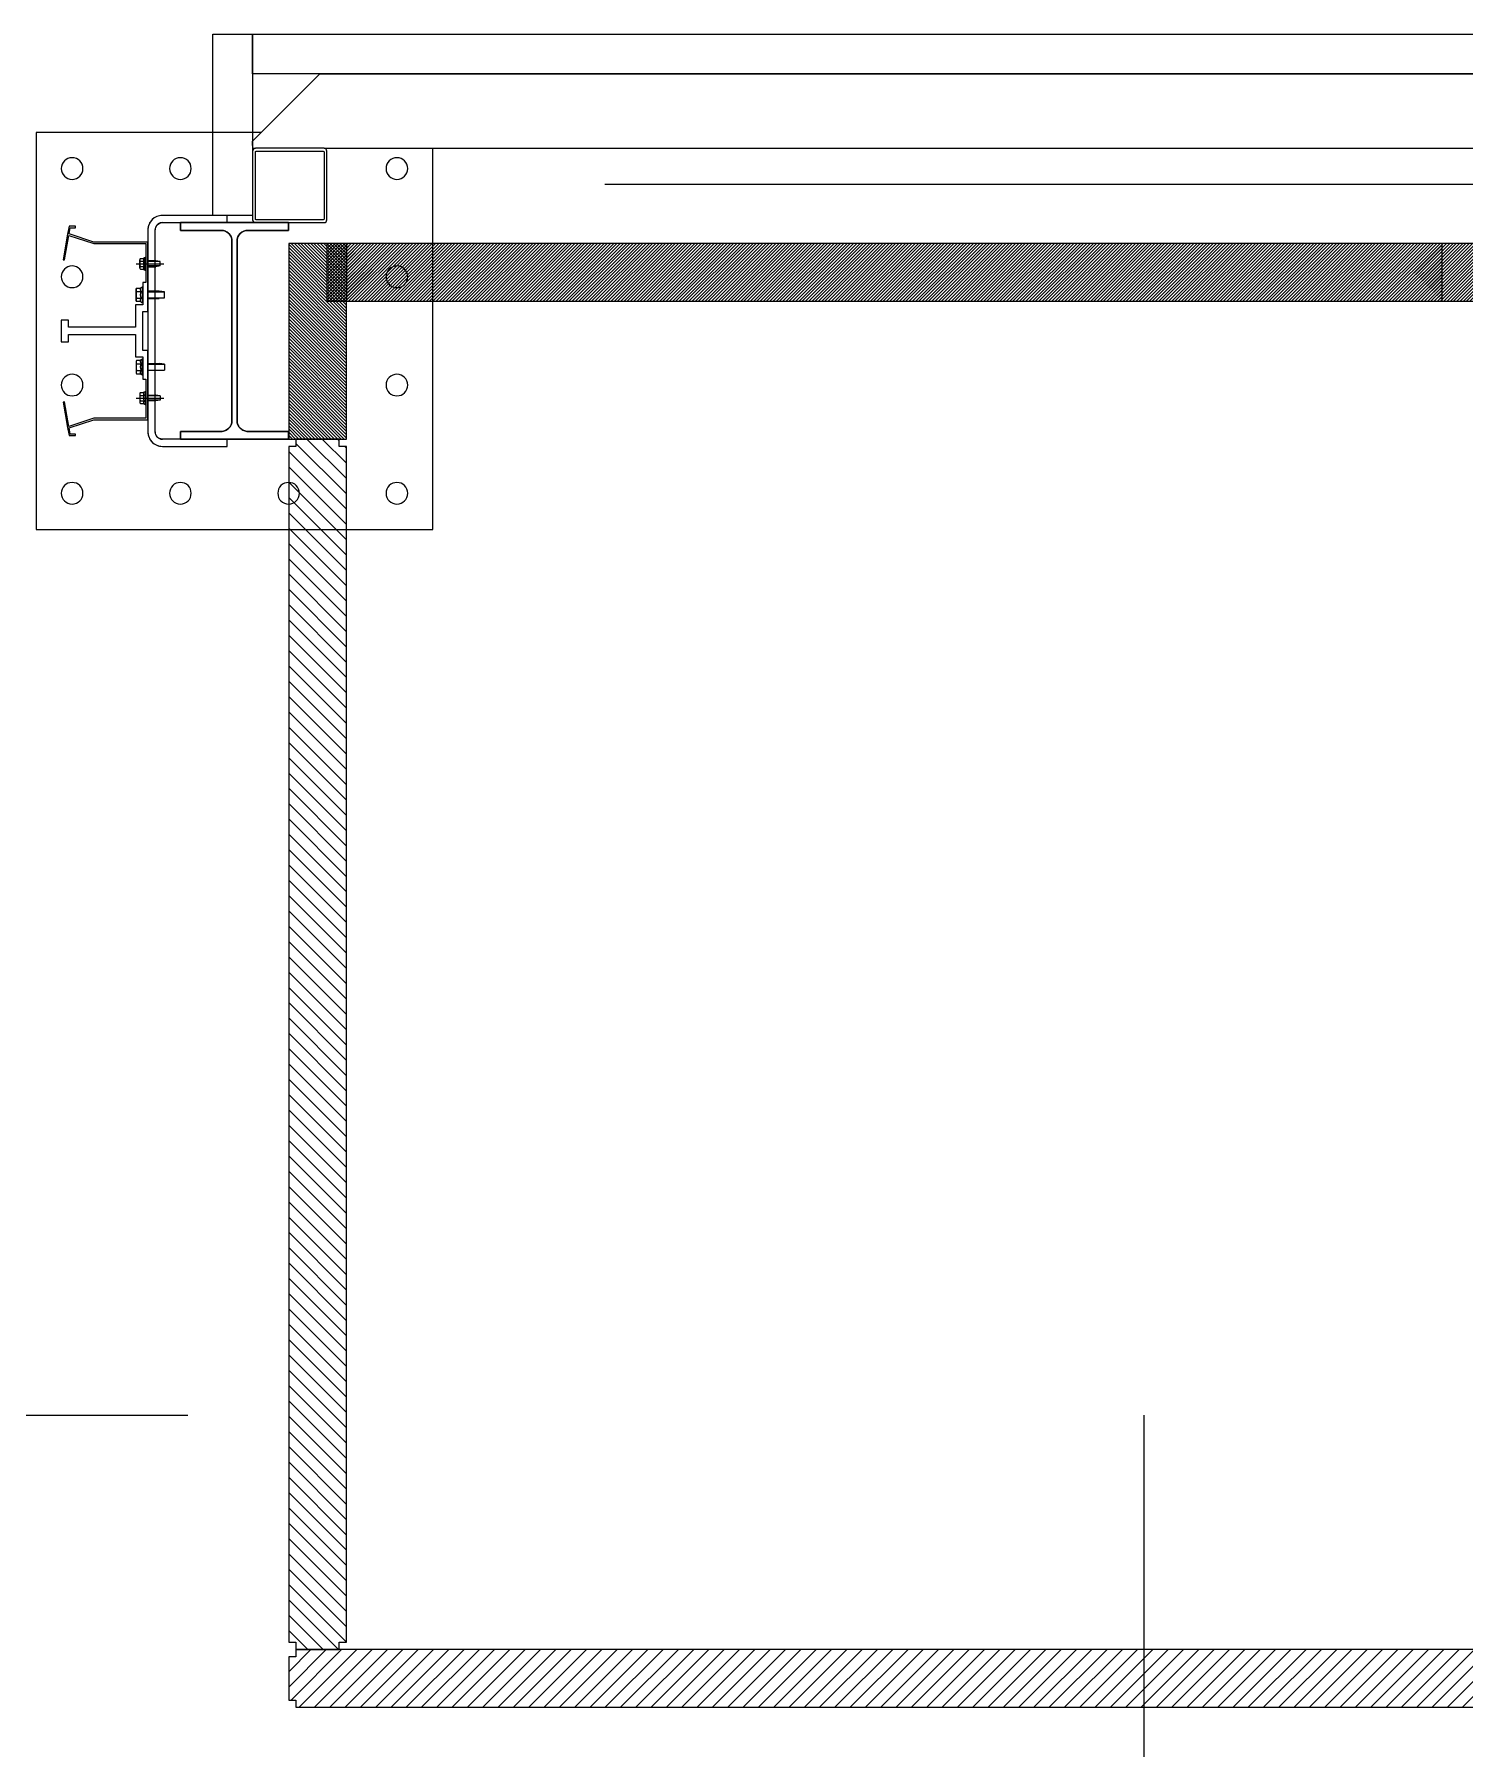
# Model space of a CAD drawing. Header units: millimetres. Extents: x 19 to 123, y 15 to 146.
# Drawn here: x 106.062 to 108.044, y 139.076 to 141.452 of the extents above; entities that cross this region are included whole.
import ezdxf

# ---------------------------------------------------------------- set-up
doc = ezdxf.new("R2010")
doc.units = ezdxf.units.MM
for name, pattern in [('00 Ground$0$Dash', [6.35, 3.175, -3.175]), ('00 Ground$0$DASHDOT', [25.4, 12.7, -6.35, 0, -6.35]), ('00 Ground$0$DASHDOT2', [12.7, 6.35, -3.175, 0, -3.175]), ('00 Ground$0$PHANTOM2', [31.75, 15.875, -3.175, 3.175, -3.175, 3.175, -3.175])]:
    doc.linetypes.add(name, pattern=pattern)
for name, color, linetype, lineweight in [('00 Ground$0$A-Panel Exterior', 3, 'Continuous', 0), ('00 Ground$0$A-Panel Interior', 6, 'Continuous', 0), ('00 Ground$0$A-Proyecciones', 252, 'Continuous', 0), ('00 Ground$0$interface-AM_1', 7, 'Continuous', 5), ('00 Ground$0$megadoor-AM_0', 7, 'Continuous', 5), ('00 Ground$0$megadoor-AM_5', 7, 'Continuous', 5), ('00 Ground$0$megadoor-AM_7', 7, '00 Ground$0$DASHDOT', 5), ('00 Ground$0$Puerta', 7, 'Continuous', 0)]:
    doc.layers.add(name, color=color, linetype=linetype, lineweight=lineweight)
for name, color, linetype in [('00 Ground$0$A-Paneles', 7, 'Continuous'), ('00 Ground$0$A-Paneles-EXT', 5, 'Continuous'), ('00 Ground$0$PUENTE GRUA', 5, 'Continuous')]:
    doc.layers.add(name, color=color, linetype=linetype)
pattern_1 = [(45, (-6e-13, 0.015), (-0.0106066, 0.0106066), [])]
pattern_2 = [(45, (-13597.1444, 7821.7855), (-2.24506403, 2.24506403), [])]

# ---------------------------------------------------------------- blocks, each defined once
blk = doc.blocks.new('00 Ground$0$Hangar subestructura puerta planta baja')
at = {"color": 0, "linetype": 'Continuous', "lineweight": 0}
for p, q in [((64.3679, 0.249), (64.3679, 0.154)), ((64.4669, 0.253), (64.3719, 0.253)), ((64.3719, 0.155), (64.3719, 0.248)), ((64.3729, 0.249), (64.4659, 0.249)), ((64.4669, 0.248), (64.4669, 0.155)), ((64.4709, 0.154), (64.4709, 0.249)), ((64.2679, 0.15), (64.4179, 0.15)), ((64.3329, 0.15), (64.3329, 0.16)), ((64.3719, 0.15), (64.4669, 0.15)), ((64.4659, 0.154), (64.3729, 0.154)), ((64.3465, 0.1243), (64.3465, -0.1243))]:
    blk.add_line(p, q, dxfattribs=at)
at = {"color": 4, "linetype": 'Continuous', "lineweight": 0}
for p, q in [((64.3329, 0.16), (64.2429, 0.16)), ((64.2429, 0.15), (64.3329, 0.15)), ((64.4179, 0.15), (64.2679, 0.15)), ((64.2679, 0.15), (64.2679, 0.1393)), ((64.4179, 0.1393), (64.4179, 0.15)), ((64.2229, 0.14), (64.2229, -0.14)), ((64.2329, -0.14), (64.2329, 0.14)), ((64.2679, 0.1393), (64.3244, 0.1393)), ((64.3394, 0.1243), (64.3394, -0.1243)), ((64.3465, -0.1243), (64.3465, 0.1243)), ((64.3615, 0.1393), (64.4179, 0.1393)), ((64.3244, -0.1393), (64.2679, -0.1393)), ((64.2679, -0.1393), (64.2679, -0.15)), ((64.4179, -0.1393), (64.3615, -0.1393)), ((64.4179, -0.15), (64.4179, -0.1393)), ((64.3329, -0.15), (64.2429, -0.15)), ((64.2429, -0.16), (64.3329, -0.16)), ((64.2679, -0.15), (64.4179, -0.15)), ((64.3329, -0.16), (64.3329, -0.15))]:
    blk.add_line(p, q, dxfattribs=at)
at = {"color": 0, "linetype": 'Continuous', "lineweight": 0}
for centre, radius, start, end in [((64.3719, 0.249), 0.004, 90, 180), ((64.4669, 0.249), 0.004, 0, 90), ((64.3719, 0.154), 0.004, 180, 270), ((64.4669, 0.154), 0.004, 270, 0), ((64.3615, 0.1243), 0.015, 90, 180)]:
    blk.add_arc(centre, radius, start, end, dxfattribs=at)
at = {"color": 0, "linetype": 'Continuous', "lineweight": 0, "extrusion": (-2.18624e-16, 2.67737e-32, -1)}
for centre, start, end in [((-64.3729, 0.248), 0, 90), ((-64.4659, 0.248), 90, 180), ((-64.3729, 0.155), 270, 0), ((-64.4659, 0.155), 180, 270)]:
    blk.add_arc(centre, 0.001, start, end, dxfattribs=at)
at = {"color": 4, "linetype": 'Continuous', "lineweight": 0}
for centre, start, end in [((64.2429, 0.14), 90, 180), ((64.2429, -0.14), 180, 270)]:
    blk.add_arc(centre, 0.02, start, end, dxfattribs=at)
at = {"color": 4, "linetype": 'Continuous', "lineweight": 0, "extrusion": (-2.18624e-16, 2.67737e-32, -1)}
for centre, radius, start, end in [((-64.2429, 0.14), 0.01, 0, 90), ((-64.3244, 0.1243), 0.015, 90, 180), ((-64.3615, 0.1243), 0.015, 0, 90), ((-64.2429, -0.14), 0.01, 270, 0), ((-64.3244, -0.1243), 0.015, 180, 270), ((-64.3615, -0.1243), 0.015, 270, 0)]:
    blk.add_arc(centre, radius, start, end, dxfattribs=at)
at = {"layer": '00 Ground$0$interface-AM_1', "linetype": '00 Ground$0$PHANTOM2'}
for p, q in [((64.3328, 0.16), (64.2429, 0.16)), ((64.2429, 0.15), (64.3328, 0.15)), ((64.2679, 0.1393), (64.2679, 0.15)), ((64.3328, 0.15), (64.3328, 0.16)), ((64.4179, 0.15), (64.4179, 0.1393)), ((64.2229, 0.14), (64.2229, -0.14)), ((64.2329, -0.14), (64.2329, 0.14)), ((64.3244, 0.1393), (64.2679, 0.1393)), ((64.3394, -0.1243), (64.3394, 0.1243)), ((64.4179, 0.1393), (64.3615, 0.1393)), ((64.2679, -0.15), (64.2679, -0.1393)), ((64.2679, -0.1393), (64.3244, -0.1393)), ((64.3615, -0.1393), (64.4179, -0.1393)), ((64.4179, -0.1393), (64.4179, -0.15)), ((64.3328, -0.15), (64.2429, -0.15)), ((64.2429, -0.16), (64.3328, -0.16)), ((64.4179, -0.15), (64.2679, -0.15)), ((64.3328, -0.16), (64.3328, -0.15))]:
    blk.add_line(p, q, dxfattribs=at)
for centre, radius, start, end in [((64.2429, 0.14), 0.02, 90, 180), ((64.2429, 0.14), 0.01, 90, 180), ((64.3244, 0.1243), 0.015, 0, 90), ((64.2429, -0.14), 0.02, 180, 270), ((64.2429, -0.14), 0.01, 180, 270), ((64.3244, -0.1243), 0.015, 270, 0), ((64.3615, -0.1243), 0.015, 180, 270)]:
    blk.add_arc(centre, radius, start, end, dxfattribs=at)
at = {"layer": '00 Ground$0$megadoor-AM_0'}
for p, q in [((64.1137, 0.145), (64.1117, 0.1339)), ((64.1224, 0.145), (64.1137, 0.145)), ((64.1138, 0.1344), (64.1153, 0.143)), ((64.1153, 0.143), (64.1224, 0.143)), ((64.1224, 0.143), (64.1224, 0.145)), ((64.1117, 0.1339), (64.1053, 0.0987)), ((64.1072, 0.0983), (64.1134, 0.1324)), ((64.1134, 0.1324), (64.1479, 0.121)), ((64.1482, 0.123), (64.1138, 0.1344)), ((64.1479, 0.121), (64.2199, 0.121)), ((64.2229, 0.123), (64.1482, 0.123)), ((64.2199, 0.121), (64.2199, 0.067)), ((64.2229, 0.027), (64.2229, 0.123)), ((64.1053, 0.0987), (64.1072, 0.0983)), ((64.2117, 0.0873), (64.2117, 0.0986)), ((64.2125, 0.1005), (64.217, 0.1005)), ((64.2125, 0.0967), (64.2178, 0.0967)), ((64.2189, 0.0841), (64.2189, 0.1018)), ((64.2199, 0.1018), (64.2189, 0.1018)), ((64.2199, 0.0841), (64.2199, 0.1018)), ((64.2341, 0.097), (64.2229, 0.097)), ((64.2399, 0.096), (64.2341, 0.097)), ((64.2399, 0.09), (64.2399, 0.096)), ((64.2125, 0.0892), (64.2178, 0.0892)), ((64.2125, 0.0854), (64.217, 0.0854)), ((64.2199, 0.0841), (64.2189, 0.0841)), ((64.2229, 0.089), (64.2341, 0.089)), ((64.2399, 0.09), (64.2341, 0.089)), ((64.2065, 0.058), (64.2073, 0.0592)), ((64.2065, 0.042), (64.2065, 0.058)), ((64.2073, 0.0592), (64.2128, 0.0592)), ((64.2073, 0.0546), (64.2136, 0.0546)), ((64.2159, 0.0608), (64.2149, 0.0608)), ((64.2149, 0.0608), (64.2149, 0.0392)), ((64.2199, 0.067), (64.2159, 0.067)), ((64.2159, 0.067), (64.2159, 0.036)), ((64.2159, 0.0392), (64.2159, 0.0608)), ((64.2387, 0.055), (64.2229, 0.055)), ((64.2459, 0.0541), (64.2387, 0.055)), ((64.2459, 0.0458), (64.2459, 0.0541)), ((64.2159, 0.036), (64.2059, 0.036)), ((64.2059, 0.036), (64.2059, 0.005)), ((64.2073, 0.0407), (64.2065, 0.042)), ((64.2073, 0.0453), (64.2136, 0.0453)), ((64.2128, 0.0407), (64.2073, 0.0407)), ((64.2149, 0.0392), (64.2159, 0.0392)), ((64.2159, 0), (64.2159, 0.027)), ((64.2159, 0.027), (64.2229, 0.027)), ((64.2229, 0.045), (64.2387, 0.045)), ((64.2459, 0.0458), (64.2387, 0.045)), ((64.1129, 0.015), (64.1029, 0.015)), ((64.1029, 0.015), (64.1029, 0)), ((64.1129, 0.005), (64.1129, 0.015)), ((64.2059, 0.005), (64.1129, 0.005)), ((64.1029, 0), (64.1029, -0.015)), ((64.1029, -0.015), (64.1129, -0.015)), ((64.1129, -0.015), (64.1129, -0.005)), ((64.1129, -0.005), (64.2059, -0.005)), ((64.2059, -0.005), (64.2059, -0.036)), ((64.2159, -0.027), (64.2159, 0)), ((64.2059, -0.036), (64.2159, -0.036)), ((64.2073, -0.0408), (64.2065, -0.042)), ((64.2065, -0.042), (64.2065, -0.058)), ((64.2128, -0.0408), (64.2073, -0.0408)), ((64.2073, -0.0454), (64.2136, -0.0454)), ((64.2149, -0.0392), (64.2159, -0.0392)), ((64.2149, -0.0608), (64.2149, -0.0392)), ((64.2229, -0.027), (64.2159, -0.027)), ((64.2159, -0.036), (64.2159, -0.067)), ((64.2159, -0.0392), (64.2159, -0.0608)), ((64.2229, -0.123), (64.2229, -0.027)), ((64.2229, -0.045), (64.2387, -0.045)), ((64.2459, -0.0459), (64.2387, -0.045)), ((64.2459, -0.0459), (64.2459, -0.0542)), ((64.2065, -0.058), (64.2073, -0.0593)), ((64.2073, -0.0547), (64.2136, -0.0547)), ((64.2073, -0.0593), (64.2128, -0.0593)), ((64.2159, -0.0608), (64.2149, -0.0608)), ((64.2159, -0.067), (64.2199, -0.067)), ((64.2199, -0.067), (64.2199, -0.121)), ((64.2387, -0.055), (64.2229, -0.055)), ((64.2459, -0.0542), (64.2387, -0.055)), ((64.2117, -0.0874), (64.2117, -0.0987)), ((64.2125, -0.0855), (64.217, -0.0855)), ((64.2125, -0.0893), (64.2178, -0.0893)), ((64.2189, -0.0842), (64.2189, -0.1019)), ((64.2199, -0.0842), (64.2189, -0.0842)), ((64.2199, -0.0842), (64.2199, -0.1019)), ((64.2229, -0.089), (64.2341, -0.089)), ((64.2399, -0.09), (64.2341, -0.089)), ((64.2399, -0.09), (64.2399, -0.096)), ((64.1072, -0.0984), (64.1053, -0.0987)), ((64.1053, -0.0987), (64.1117, -0.134)), ((64.1134, -0.1325), (64.1072, -0.0984)), ((64.2125, -0.0968), (64.2178, -0.0968)), ((64.2125, -0.1006), (64.217, -0.1006)), ((64.2199, -0.1019), (64.2189, -0.1019)), ((64.2341, -0.097), (64.2229, -0.097)), ((64.2399, -0.096), (64.2341, -0.097)), ((64.1117, -0.134), (64.1137, -0.145)), ((64.1479, -0.121), (64.1134, -0.1325)), ((64.1138, -0.1345), (64.1482, -0.123)), ((64.1153, -0.143), (64.1138, -0.1345)), ((64.2199, -0.121), (64.1479, -0.121)), ((64.1482, -0.123), (64.2229, -0.123)), ((64.1137, -0.145), (64.1224, -0.145)), ((64.1224, -0.143), (64.1153, -0.143)), ((64.1224, -0.145), (64.1224, -0.143))]:
    blk.add_line(p, q, dxfattribs=at)
for centre, radius, start, end in [((64.2143, 0.0986), 0.0026, 133.8159, 226.1841), ((64.2209, 0.093), 0.0092, 155.931, 204.069), ((64.2194, 0.099), 0.00284, 100.2523, 234.3201), ((64.2233, 0.093), 0.0067, 145.9257, 214.0743), ((64.2143, 0.0873), 0.0026, 133.8159, 226.1841), ((64.2194, 0.0869), 0.00284, 125.6799, 259.7477), ((64.2106, 0.0569), 0.00409, 145.6158, 214.3842), ((64.2218, 0.05), 0.0153, 162.412, 197.588), ((64.2158, 0.0573), 0.00354, 104.8648, 231.3811), ((64.2212, 0.05), 0.00886, 148.5606, 211.4394), ((64.2106, 0.043), 0.00409, 145.6158, 214.3842), ((64.2158, 0.0426), 0.00354, 128.6189, 255.1352), ((64.2106, -0.0431), 0.00409, 145.6158, 214.3842), ((64.2218, -0.05), 0.0153, 162.412, 197.588), ((64.2158, -0.0427), 0.00354, 104.8648, 231.3811), ((64.2212, -0.05), 0.00886, 148.5606, 211.4394), ((64.2106, -0.057), 0.00409, 145.6158, 214.3842), ((64.2158, -0.0574), 0.00354, 128.6189, 255.1352), ((64.2143, -0.0874), 0.0026, 133.8159, 226.1841), ((64.2209, -0.093), 0.0092, 155.931, 204.069), ((64.2194, -0.087), 0.00284, 100.2523, 234.3201), ((64.2233, -0.093), 0.0067, 145.9257, 214.0743), ((64.2143, -0.0987), 0.0026, 133.8159, 226.1841), ((64.2194, -0.0991), 0.00284, 125.6799, 259.7477)]:
    blk.add_arc(centre, radius, start, end, dxfattribs=at)
at = {"layer": '00 Ground$0$megadoor-AM_5'}
for p, q in [((64.2399, 0.096), (64.2229, 0.096)), ((64.2399, 0.09), (64.2229, 0.09)), ((64.2229, 0.0541), (64.2459, 0.0541)), ((64.2229, 0.0458), (64.2459, 0.0458)), ((64.2229, -0.0459), (64.2459, -0.0459)), ((64.2229, -0.0542), (64.2459, -0.0542)), ((64.2399, -0.09), (64.2229, -0.09)), ((64.2399, -0.096), (64.2229, -0.096))]:
    blk.add_line(p, q, dxfattribs=at)
at = {"layer": '00 Ground$0$megadoor-AM_7', "linetype": '00 Ground$0$DASHDOT2'}
for p, q in [((64.2068, 0.093), (64.2449, 0.093)), ((64.2068, -0.093), (64.2449, -0.093))]:
    blk.add_line(p, q, dxfattribs=at)
at = {"layer": '00 Ground$0$Puerta', "color": 253, "linetype": 'Continuous', "lineweight": 0}
for p, q in [((64.4569, 0.352), (64.3679, 0.263)), ((64.4569, 0.352), (64.4609, 0.356)), ((64.4609, 0.356), (66.1438, 0.356)), ((64.3679, 0.257), (64.3679, 0.263)), ((64.3679, 0.257), (64.3679, 0.253)), ((64.3679, 0.253), (64.3719, 0.253)), ((64.4669, 0.253), (66.2368, 0.253))]:
    blk.add_line(p, q, dxfattribs=at)
at = {"layer": '00 Ground$0$Puerta', "color": 251, "linetype": 'Continuous', "lineweight": 0}
for p, q in [((64.0679, 0.275), (64.0679, -0.275)), ((64.3799, 0.275), (64.0679, 0.275)), ((64.6179, -0.275), (64.6179, 0.253)), ((64.0679, -0.275), (64.6179, -0.275))]:
    blk.add_line(p, q, dxfattribs=at)
at = {"layer": '00 Ground$0$Puerta', "color": 251, "linetype": 'Continuous', "lineweight": 0, "extrusion": (-2.18624e-16, 2.67737e-32, -1)}
for centre in [(-64.1179, 0.225), (-64.2679, 0.225), (-64.5679, 0.225), (-64.1179, 0.075), (-64.5679, 0.075), (-64.1179, -0.075), (-64.5679, -0.075), (-64.1179, -0.225), (-64.2679, -0.225), (-64.4179, -0.225), (-64.5679, -0.225)]:
    blk.add_circle(centre, 0.015, dxfattribs=at)
blk = doc.blocks.new('*U107')
at = {"layer": '00 Ground$0$A-Paneles-EXT'}
h = blk.add_hatch(dxfattribs=at)
h.set_pattern_fill('PAREDES', color=251, scale=0.5)
h.set_pattern_definition(pattern_1)
h.paths.add_polyline_path([(1.677, 0.03), (1.667, 0.03), (1.667, 0.04), (0.01, 0.04), (0.01, 0.03), (0, 0.03), (0, -0.03), (0.01, -0.03), (0.01, -0.04), (1.667, -0.04), (1.667, -0.03), (1.677, -0.03)])
blk.add_lwpolyline([(1.677, 0.03), (1.667, 0.03), (1.667, 0.04), (0.01, 0.04), (0.01, 0.03), (0, 0.03), (0, -0.03), (0.01, -0.03), (0.01, -0.04), (1.667, -0.04), (1.667, -0.03), (1.677, -0.03)], close=True, dxfattribs=at)
blk = doc.blocks.new('*U108')
at = {"layer": '00 Ground$0$A-Paneles-EXT'}
h = blk.add_hatch(dxfattribs=at)
h.set_pattern_fill('PAREDES', color=251, scale=0.5)
h.set_pattern_definition(pattern_1)
h.paths.add_polyline_path([(1.9539, 0.03), (1.9439, 0.03), (1.9439, 0.04), (0.01, 0.04), (0.01, 0.03), (0, 0.03), (0, -0.03), (0.01, -0.03), (0.01, -0.04), (1.9439, -0.04), (1.9439, -0.03), (1.9539, -0.03)])
blk.add_lwpolyline([(1.9539, 0.03), (1.9439, 0.03), (1.9439, 0.04), (0.01, 0.04), (0.01, 0.03), (0, 0.03), (0, -0.03), (0.01, -0.03), (0.01, -0.04), (1.9439, -0.04), (1.9439, -0.03), (1.9539, -0.03)], close=True, dxfattribs=at)
blk = doc.blocks.new('*U131')
h = blk.add_hatch()
h.set_pattern_fill('ANSI31', color=250)
h.set_pattern_definition(pattern_2)
h.paths.add_polyline_path([(0, 0), (1545.1, 0), (1545.1, 80), (0, 80)])
at = {"layer": '00 Ground$0$A-Paneles', "color": 4}
blk.add_lwpolyline([(0, 0), (1545.1, 0), (1545.1, 80), (0, 80)], close=True, dxfattribs=at)
blk = doc.blocks.new('00 Ground$0$Pata Arco')
at = {"layer": 'Defpoints'}
blk.add_line((2.7291, -1.3527), (-4.0978, -1.3527), dxfattribs=at)
blk = doc.blocks.new('*U198')
at = {"layer": '00 Ground$0$A-Proyecciones', "rotation": 180}
blk.add_blockref('00 Ground$0$Pata Arco', (35.9822, 0), dxfattribs=at)
blk = doc.blocks.new('*U197')
at = {"layer": '00 Ground$0$A-Proyecciones', "color": 0, "linetype": 'ByBlock', "lineweight": -2}
blk.add_blockref('*U198', (0, 73), dxfattribs=at)
blk = doc.blocks.new('*U105')
h = blk.add_hatch()
h.set_pattern_fill('ANSI31', color=250)
h.set_pattern_definition(pattern_2)
h.paths.add_polyline_path([(0, 0), (271, 0), (271, 80), (0, 80)])
at = {"layer": '00 Ground$0$A-Paneles', "color": 4}
blk.add_lwpolyline([(0, 0), (271, 0), (271, 80), (0, 80)], close=True, dxfattribs=at)
blk = doc.blocks.new('*U103')
h = blk.add_hatch()
h.set_pattern_fill('ANSI31', color=250)
h.set_pattern_definition(pattern_2)
h.paths.add_polyline_path([(0, 0), (1873.9, 0), (1873.9, 80), (0, 80)])
at = {"layer": '00 Ground$0$A-Paneles', "color": 4}
blk.add_lwpolyline([(0, 0), (1873.9, 0), (1873.9, 80), (0, 80)], close=True, dxfattribs=at)

msp = doc.modelspace()

# ---------------------------------------------------------------- linework, layer by layer
at = {"layer": '00 Ground$0$A-Panel Exterior'}
for points in [[(106.3648, 141.2008), (106.3098, 141.2008), (106.3098, 141.4518), (106.3648, 141.4518)], [(106.3648, 141.3968), (106.3648, 141.4518), (108.3686, 141.4518), (108.3686, 141.3968)]]:
    msp.add_lwpolyline(points, close=True, dxfattribs=at)
at = {"layer": '00 Ground$0$PUENTE GRUA', "color": 242, "linetype": '00 Ground$0$Dash'}
msp.add_lwpolyline([(39.5998, 139.5387), (107.5998, 139.5387), (107.5998, 67.5379), (39.5998, 67.5379)], close=True, dxfattribs=at)

# ---------------------------------------------------------------- block references
for name, p in [('00 Ground$0$Hangar subestructura puerta planta baja', (41.9968, 141.0408)), ('*U108', (106.4148, 139.1738))]:
    msp.add_blockref(name, p)
at = {"rotation": 90}
msp.add_blockref('*U107', (106.4548, 139.2138), dxfattribs=at)
at = {"layer": '00 Ground$0$A-Panel Interior', "xscale": 0.001, "yscale": 0.001, "zscale": 0.001, "rotation": 90}
msp.add_blockref('*U105', (106.4948, 140.8908), dxfattribs=at)
at = {"layer": '00 Ground$0$A-Panel Interior', "xscale": 0.001, "yscale": 0.001, "zscale": 0.001}
for name, p in [('*U131', (106.4678, 141.0818)), ('*U103', (106.4948, 141.0818))]:
    msp.add_blockref(name, p, dxfattribs=at)
at = {"layer": '00 Ground$0$A-Proyecciones'}
msp.add_blockref('*U197', (73.5998, 66.8913), dxfattribs=at)

doc.saveas('drawing.dxf')
